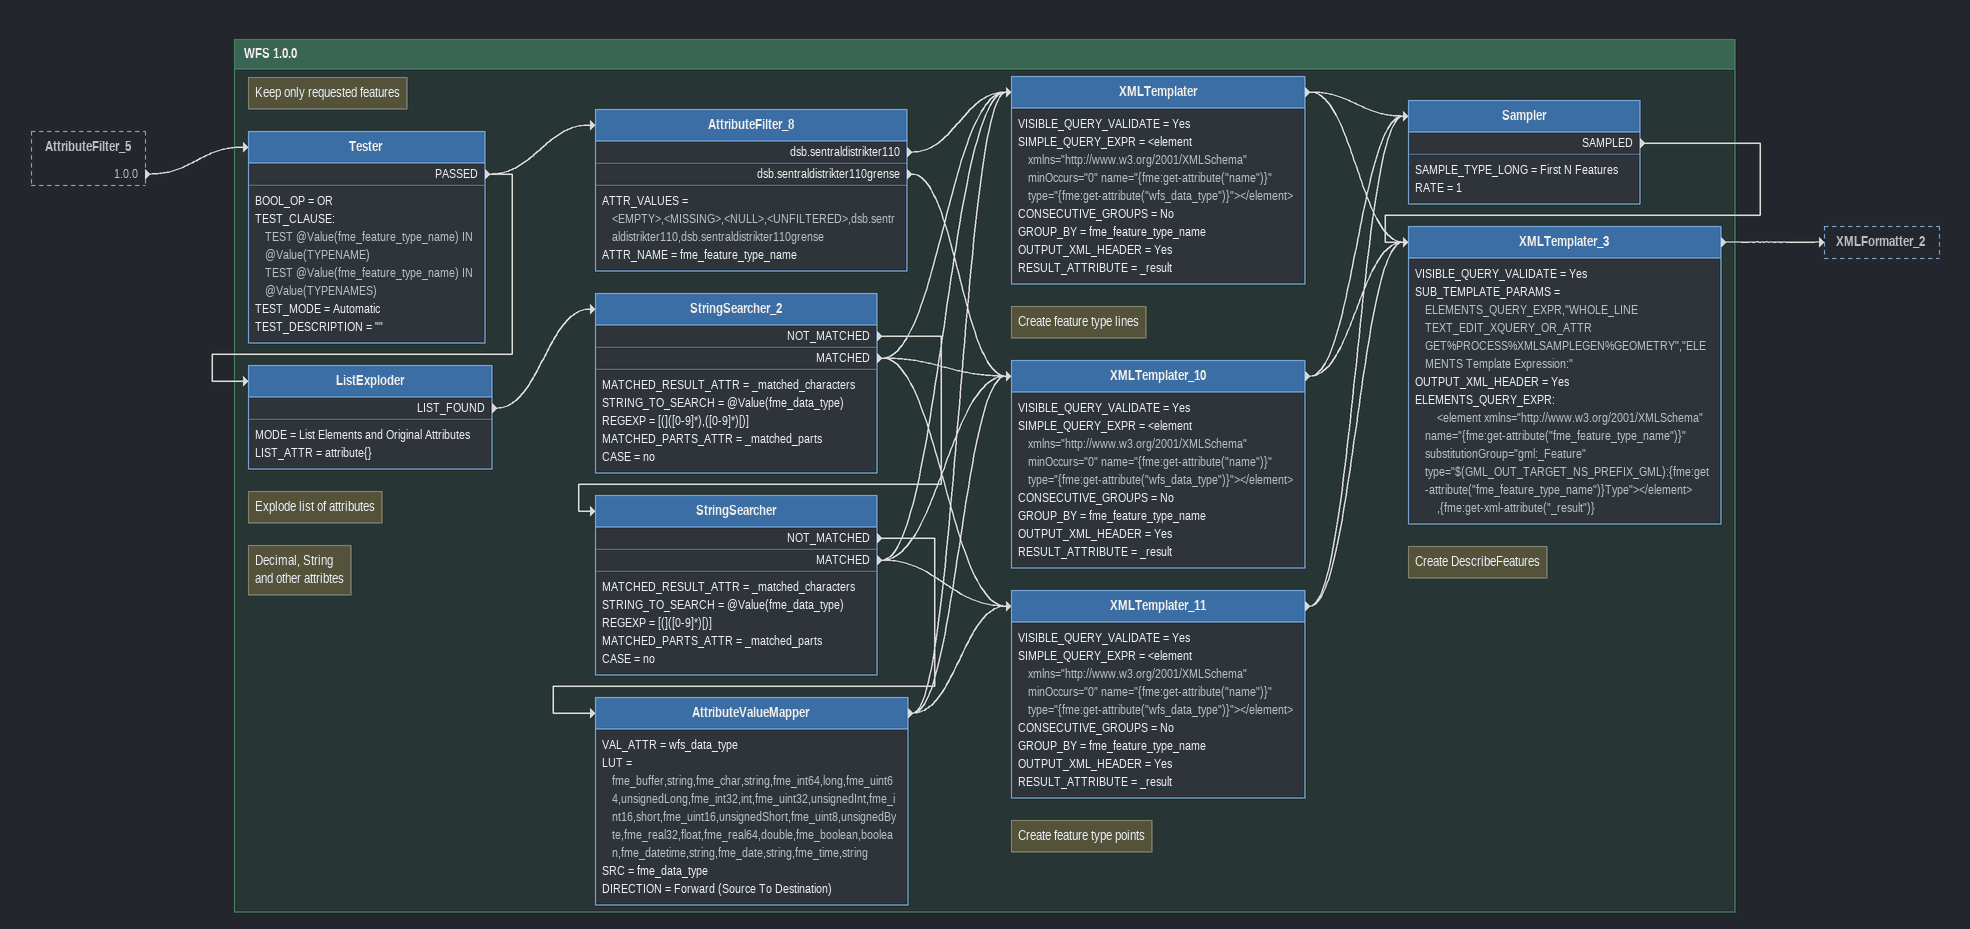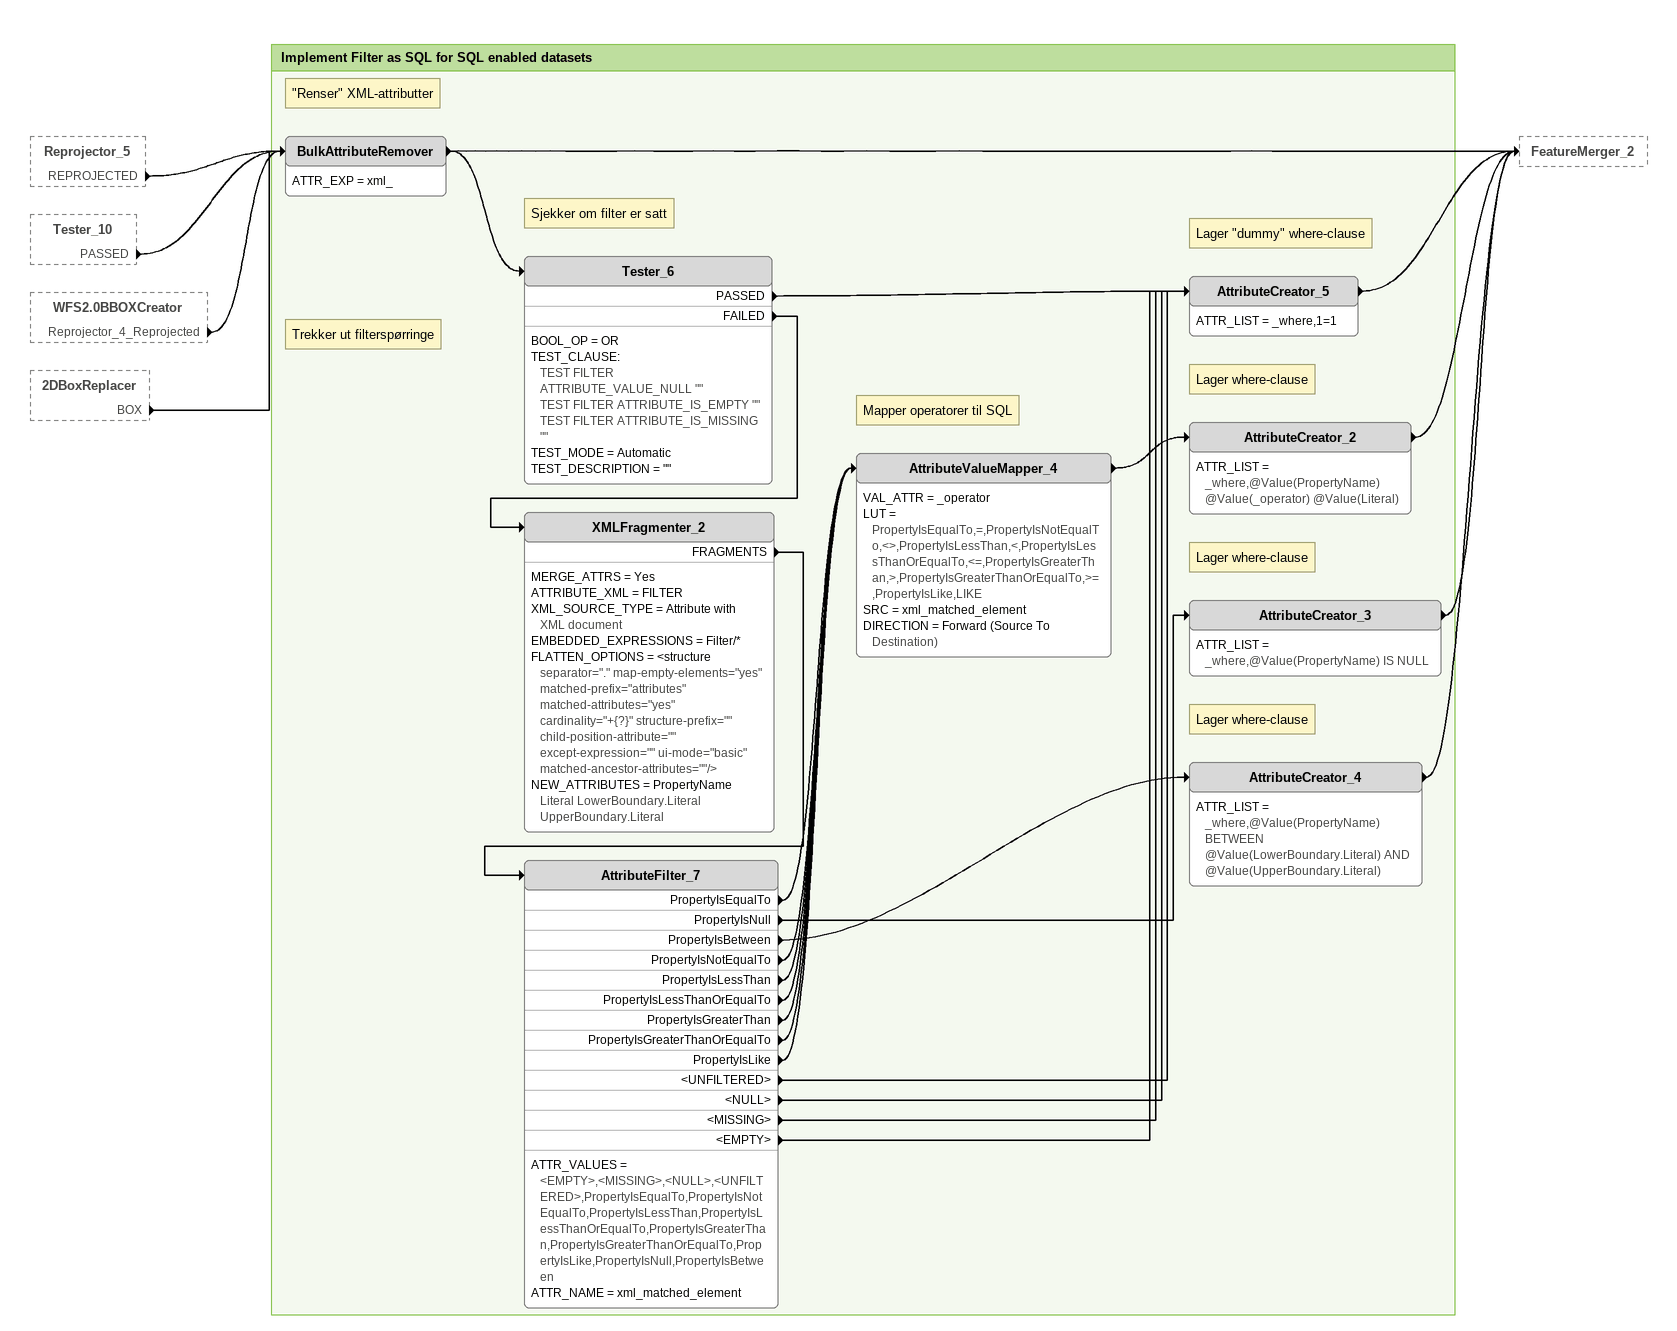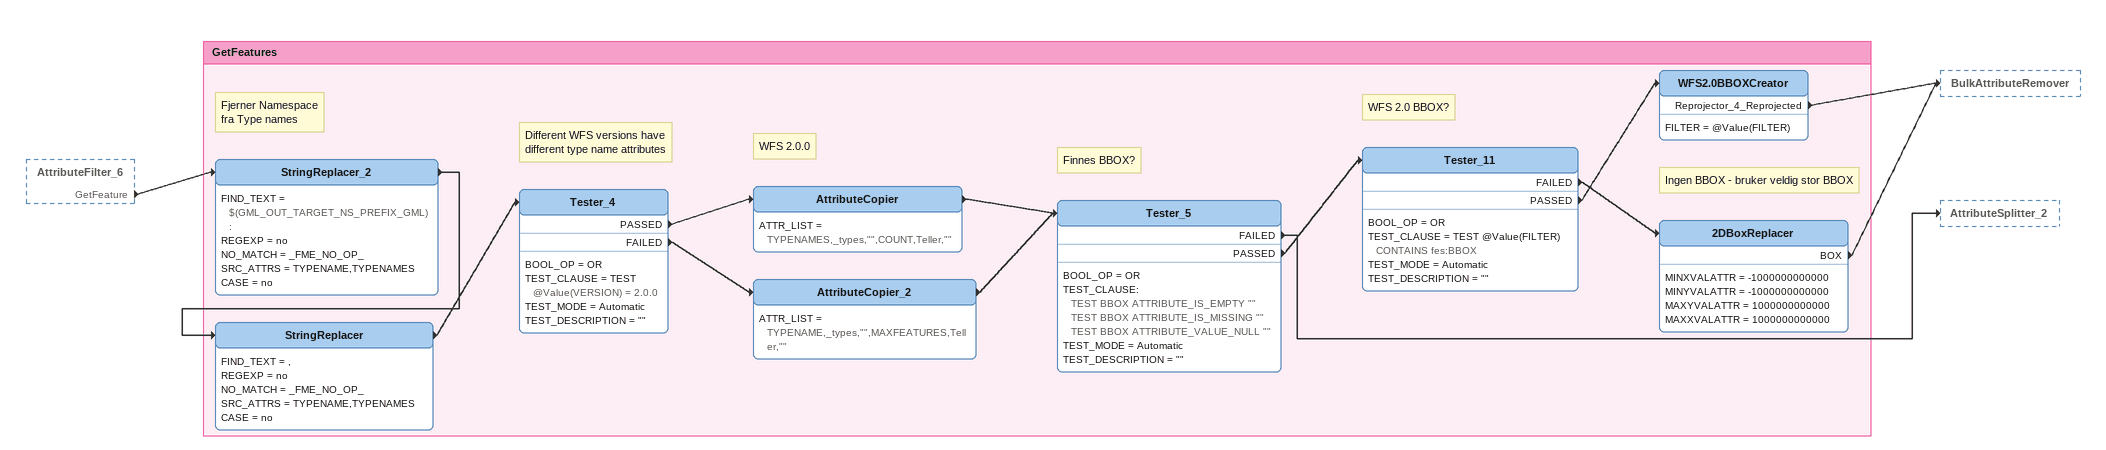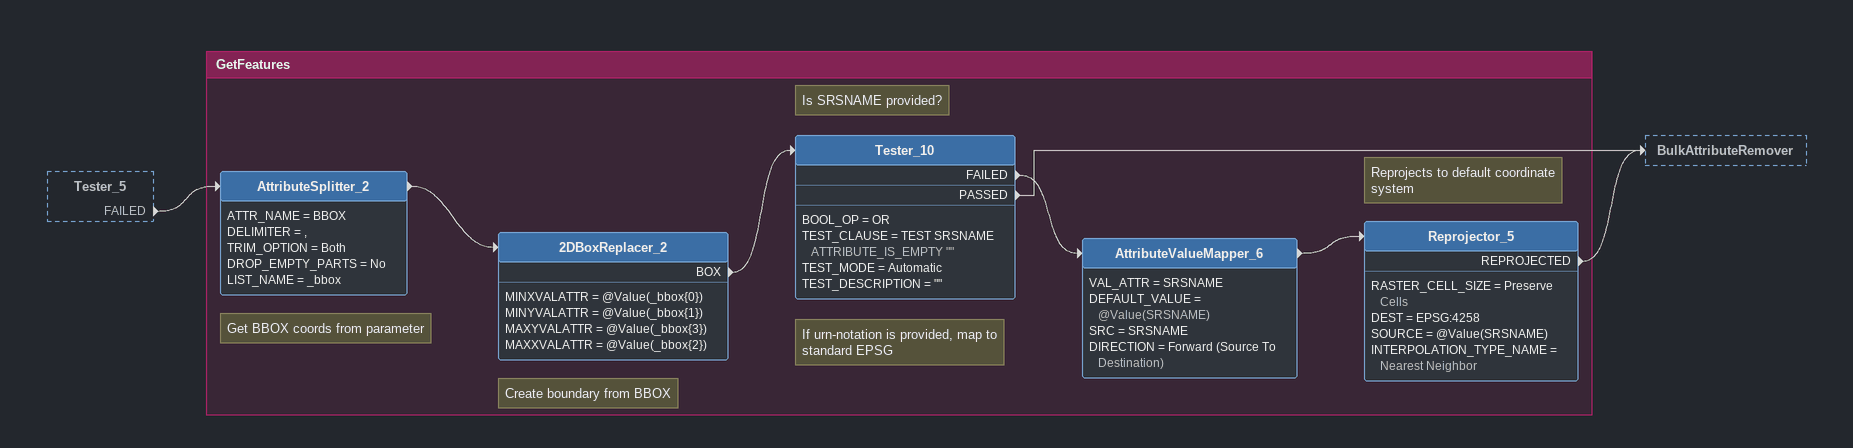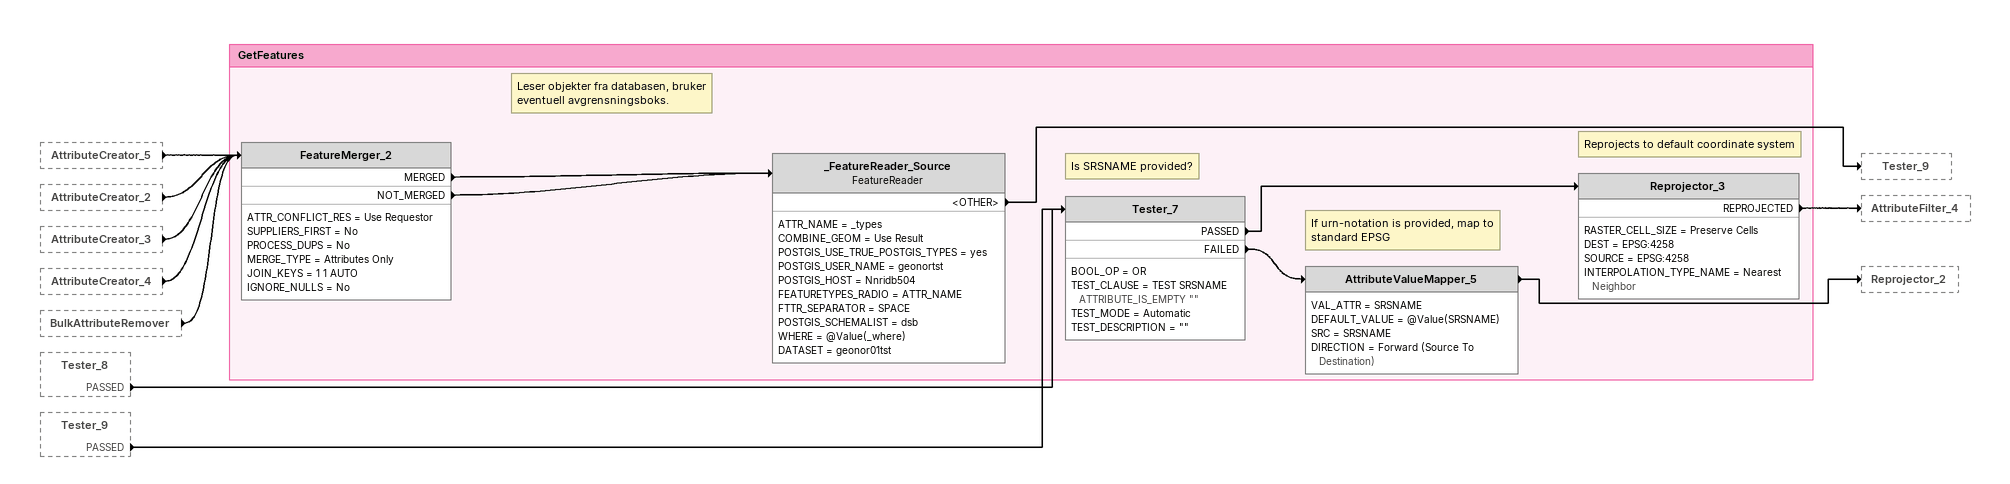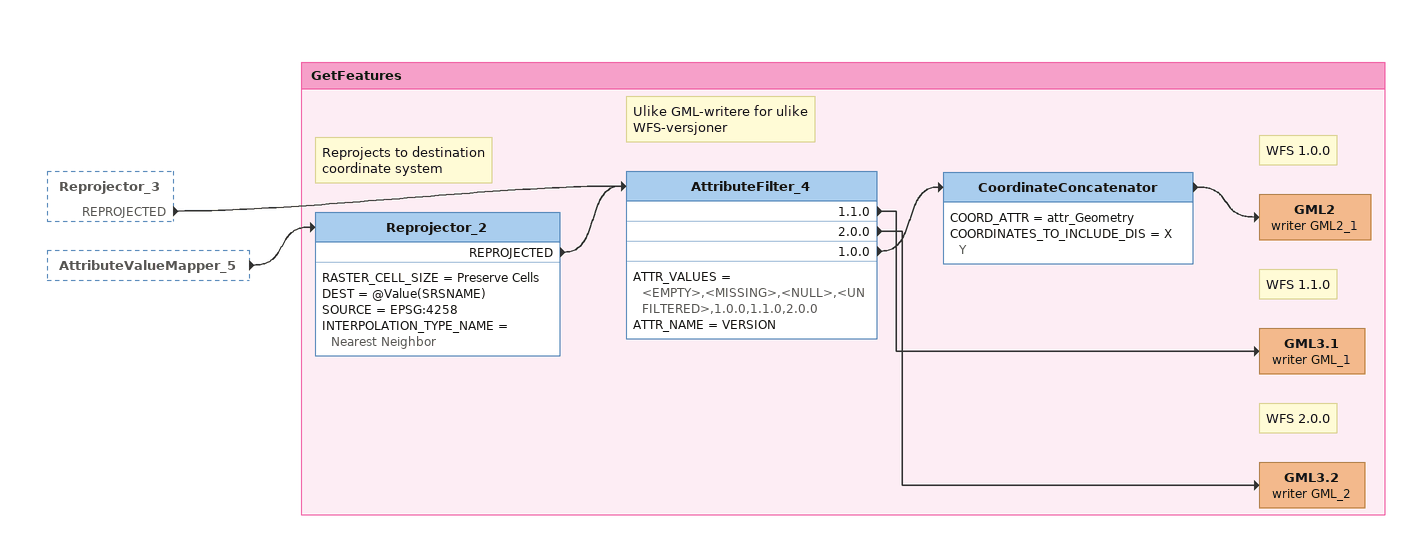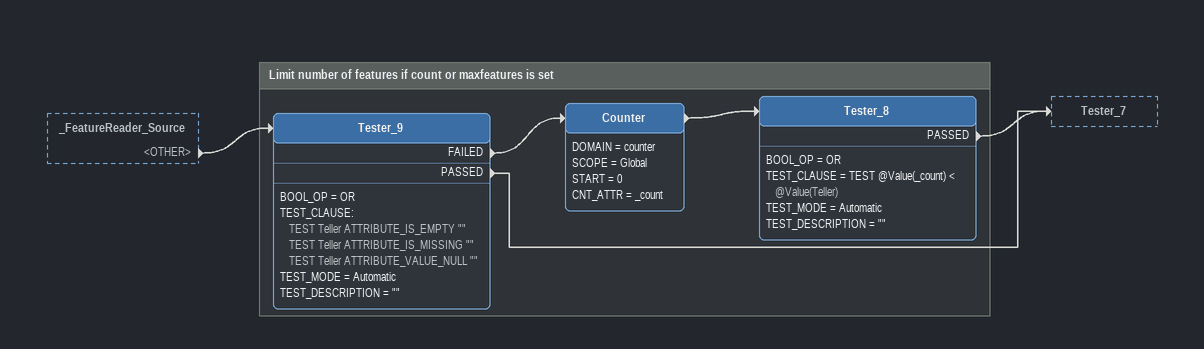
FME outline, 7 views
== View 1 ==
AttributeFilter_5 [outside]
    1.0.0 -> Tester

Bookmark: WFS 1.0.0
Note: Keep only requested features
Tester
    BOOL_OP = OR
    TEST_CLAUSE:
      TEST @Value(fme_feature_type_name) IN @Value(TYPENAME)
      TEST @Value(fme_feature_type_name) IN @Value(TYPENAMES)
    TEST_MODE = Automatic
    TEST_DESCRIPTION = ""
    PASSED -> ListExploder
    PASSED -> AttributeFilter_8
AttributeFilter_8
    ATTR_VALUES = <EMPTY>,<MISSING>,<NULL>,<UNFILTERED>,dsb.sentraldistrikter110,dsb.sentraldistrikter110grense
    ATTR_NAME = fme_feature_type_name
    dsb.sentraldistrikter110 -> XMLTemplater
    dsb.sentraldistrikter110grense -> XMLTemplater_10
Note: Explode list of attributes
ListExploder
    MODE = List Elements and Original Attributes
    LIST_ATTR = attribute{}
    LIST_FOUND -> StringSearcher_2
Note: Decimal, String / and other attribtes
StringSearcher_2
    MATCHED_RESULT_ATTR = _matched_characters
    STRING_TO_SEARCH = @Value(fme_data_type)
    REGEXP = [(]([0-9]*),([0-9]*)[)]
    MATCHED_PARTS_ATTR = _matched_parts
    CASE = no
    NOT_MATCHED -> StringSearcher
    MATCHED -> XMLTemplater
    MATCHED -> XMLTemplater_10
    MATCHED -> XMLTemplater_11
StringSearcher
    MATCHED_RESULT_ATTR = _matched_characters
    STRING_TO_SEARCH = @Value(fme_data_type)
    REGEXP = [(]([0-9]*)[)]
    MATCHED_PARTS_ATTR = _matched_parts
    CASE = no
    NOT_MATCHED -> AttributeValueMapper
    MATCHED -> XMLTemplater
    MATCHED -> XMLTemplater_10
    MATCHED -> XMLTemplater_11
AttributeValueMapper
    VAL_ATTR = wfs_data_type
    LUT = fme_buffer,string,fme_char,string,fme_int64,long,fme_uint64,unsignedLong,fme_int32,int,fme_uint32,unsignedInt,fme_int16,short,fme_uint16,unsignedShort,fme_uint8,unsignedByte,fme_real32,float,fme_real64,double,fme_boolean,boolean,fme_datetime,string,fme_date,string,fme_time,string
    SRC = fme_data_type
    DIRECTION = Forward (Source To Destination)
    -> XMLTemplater_11
    -> XMLTemplater_10
    -> XMLTemplater
XMLTemplater
    VISIBLE_QUERY_VALIDATE = Yes
    SIMPLE_QUERY_EXPR = <element xmlns="http://www.w3.org/2001/XMLSchema" minOccurs="0" name="{fme:get-attribute("name")}" type="{fme:get-attribute("wfs_data_type")}"></element>
    CONSECUTIVE_GROUPS = No
    GROUP_BY = fme_feature_type_name
    OUTPUT_XML_HEADER = Yes
    RESULT_ATTRIBUTE = _result
    -> Sampler
    -> XMLTemplater_3
Note: Create feature type lines
XMLTemplater_10
    VISIBLE_QUERY_VALIDATE = Yes
    SIMPLE_QUERY_EXPR = <element xmlns="http://www.w3.org/2001/XMLSchema" minOccurs="0" name="{fme:get-attribute("name")}" type="{fme:get-attribute("wfs_data_type")}"></element>
    CONSECUTIVE_GROUPS = No
    GROUP_BY = fme_feature_type_name
    OUTPUT_XML_HEADER = Yes
    RESULT_ATTRIBUTE = _result
    -> Sampler
    -> XMLTemplater_3
Note: Create feature type points
XMLTemplater_11
    VISIBLE_QUERY_VALIDATE = Yes
    SIMPLE_QUERY_EXPR = <element xmlns="http://www.w3.org/2001/XMLSchema" minOccurs="0" name="{fme:get-attribute("name")}" type="{fme:get-attribute("wfs_data_type")}"></element>
    CONSECUTIVE_GROUPS = No
    GROUP_BY = fme_feature_type_name
    OUTPUT_XML_HEADER = Yes
    RESULT_ATTRIBUTE = _result
    -> Sampler
    -> XMLTemplater_3
Sampler
    SAMPLE_TYPE_LONG = First N Features
    RATE = 1
    SAMPLED -> XMLTemplater_3
Note: Create DescribeFeatures
XMLTemplater_3
    VISIBLE_QUERY_VALIDATE = Yes
    SUB_TEMPLATE_PARAMS = ELEMENTS_QUERY_EXPR,"WHOLE_LINE TEXT_EDIT_XQUERY_OR_ATTR GET%PROCESS%XMLSAMPLEGEN%GEOMETRY","ELEMENTS Template Expression:"
    OUTPUT_XML_HEADER = Yes
    ELEMENTS_QUERY_EXPR:
      	<element xmlns="http://www.w3.org/2001/XMLSchema" name="{fme:get-attribute("fme_feature_type_name")}" substitutionGroup="gml:_Feature" type="$(GML_OUT_TARGET_NS_PREFIX_GML):{fme:get-attribute("fme_feature_type_name")}Type"></element>
          ,{fme:get-xml-attribute("_result")}
    -> XMLFormatter_2

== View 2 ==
Reprojector_5 [outside]
    REPROJECTED -> BulkAttributeRemover
Tester_10 [outside]
    PASSED -> BulkAttributeRemover
WFS2.0BBOXCreator [outside]
    Reprojector_4_Reprojected -> BulkAttributeRemover
2DBoxReplacer [outside]
    BOX -> BulkAttributeRemover

Bookmark: Implement Filter as SQL for SQL enabled datasets
Note: "Renser" XML-attributter
BulkAttributeRemover
    ATTR_EXP = xml_
    -> Tester_6
    -> FeatureMerger_2
Note: Sjekker om filter er satt
Tester_6
    BOOL_OP = OR
    TEST_CLAUSE:
      TEST FILTER ATTRIBUTE_VALUE_NULL ""
      TEST FILTER ATTRIBUTE_IS_EMPTY ""
      TEST FILTER ATTRIBUTE_IS_MISSING ""
    TEST_MODE = Automatic
    TEST_DESCRIPTION = ""
    PASSED -> AttributeCreator_5
    FAILED -> XMLFragmenter_2
Note: Trekker ut filterspørringe
XMLFragmenter_2
    MERGE_ATTRS = Yes
    ATTRIBUTE_XML = FILTER
    XML_SOURCE_TYPE = Attribute with XML document
    EMBEDDED_EXPRESSIONS = Filter/*
    FLATTEN_OPTIONS = <structure separator="." map-empty-elements="yes" matched-prefix="attributes" matched-attributes="yes" cardinality="+{?}" structure-prefix="" child-position-attribute="" except-expression="" ui-mode="basic" matched-ancestor-attributes=""/>
    NEW_ATTRIBUTES = PropertyName Literal LowerBoundary.Literal UpperBoundary.Literal
    FRAGMENTS -> AttributeFilter_7
AttributeFilter_7
    ATTR_VALUES = <EMPTY>,<MISSING>,<NULL>,<UNFILTERED>,PropertyIsEqualTo,PropertyIsNotEqualTo,PropertyIsLessThan,PropertyIsLessThanOrEqualTo,PropertyIsGreaterThan,PropertyIsGreaterThanOrEqualTo,PropertyIsLike,PropertyIsNull,PropertyIsBetween
    ATTR_NAME = xml_matched_element
    PropertyIsEqualTo -> AttributeValueMapper_4
    PropertyIsNull -> AttributeCreator_3
    PropertyIsBetween -> AttributeCreator_4
    PropertyIsNotEqualTo -> AttributeValueMapper_4
    PropertyIsLessThan -> AttributeValueMapper_4
    PropertyIsLessThanOrEqualTo -> AttributeValueMapper_4
    PropertyIsGreaterThan -> AttributeValueMapper_4
    PropertyIsGreaterThanOrEqualTo -> AttributeValueMapper_4
    PropertyIsLike -> AttributeValueMapper_4
    <UNFILTERED> -> AttributeCreator_5
    <NULL> -> AttributeCreator_5
    <MISSING> -> AttributeCreator_5
    <EMPTY> -> AttributeCreator_5
Note: Lager "dummy" where-clause
AttributeCreator_5
    ATTR_LIST = _where,1=1
    -> FeatureMerger_2
Note: Mapper operatorer til SQL
AttributeValueMapper_4
    VAL_ATTR = _operator
    LUT = PropertyIsEqualTo,=,PropertyIsNotEqualTo,<>,PropertyIsLessThan,<,PropertyIsLessThanOrEqualTo,<=,PropertyIsGreaterThan,>,PropertyIsGreaterThanOrEqualTo,>=,PropertyIsLike,LIKE
    SRC = xml_matched_element
    DIRECTION = Forward (Source To Destination)
    -> AttributeCreator_2
Note: Lager where-clause
AttributeCreator_2
    ATTR_LIST = _where,@Value(PropertyName) @Value(_operator) @Value(Literal)
    -> FeatureMerger_2
Note: Lager where-clause
AttributeCreator_3
    ATTR_LIST = _where,@Value(PropertyName) IS NULL
    -> FeatureMerger_2
Note: Lager where-clause
AttributeCreator_4
    ATTR_LIST = _where,@Value(PropertyName) BETWEEN @Value(LowerBoundary.Literal) AND @Value(UpperBoundary.Literal)
    -> FeatureMerger_2

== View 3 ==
AttributeFilter_6 [outside]
    GetFeature -> StringReplacer_2

Bookmark: GetFeatures
Note: Fjerner Namespace / fra Type names
StringReplacer_2
    FIND_TEXT = $(GML_OUT_TARGET_NS_PREFIX_GML):
    REGEXP = no
    NO_MATCH = _FME_NO_OP_
    SRC_ATTRS = TYPENAME,TYPENAMES
    CASE = no
    -> StringReplacer
StringReplacer
    FIND_TEXT = ,
    REGEXP = no
    NO_MATCH = _FME_NO_OP_
    SRC_ATTRS = TYPENAME,TYPENAMES
    CASE = no
    -> Tester_4
Note: Different WFS versions have / different type name attributes
Tester_4
    BOOL_OP = OR
    TEST_CLAUSE = TEST @Value(VERSION) = 2.0.0
    TEST_MODE = Automatic
    TEST_DESCRIPTION = ""
    PASSED -> AttributeCopier
    FAILED -> AttributeCopier_2
Note: WFS 2.0.0
AttributeCopier
    ATTR_LIST = TYPENAMES,_types,"",COUNT,Teller,""
    -> Tester_5
AttributeCopier_2
    ATTR_LIST = TYPENAME,_types,"",MAXFEATURES,Teller,""
    -> Tester_5
Note: Finnes BBOX?
Tester_5
    BOOL_OP = OR
    TEST_CLAUSE:
      TEST BBOX ATTRIBUTE_IS_EMPTY ""
      TEST BBOX ATTRIBUTE_IS_MISSING ""
      TEST BBOX ATTRIBUTE_VALUE_NULL ""
    TEST_MODE = Automatic
    TEST_DESCRIPTION = ""
    FAILED -> AttributeSplitter_2
    PASSED -> Tester_11
Note: WFS 2.0 BBOX?
Tester_11
    BOOL_OP = OR
    TEST_CLAUSE = TEST @Value(FILTER) CONTAINS fes:BBOX
    TEST_MODE = Automatic
    TEST_DESCRIPTION = ""
    FAILED -> 2DBoxReplacer
    PASSED -> WFS2.0BBOXCreator
WFS2.0BBOXCreator
    FILTER = @Value(FILTER)
    Reprojector_4_Reprojected -> BulkAttributeRemover
Note: Ingen BBOX - bruker veldig stor BBOX
2DBoxReplacer
    MINXVALATTR = -1000000000000
    MINYVALATTR = -1000000000000
    MAXYVALATTR = 1000000000000
    MAXXVALATTR = 1000000000000
    BOX -> BulkAttributeRemover

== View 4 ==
Tester_5 [outside]
    FAILED -> AttributeSplitter_2

Bookmark: GetFeatures
Note: Get BBOX coords from parameter
AttributeSplitter_2
    ATTR_NAME = BBOX
    DELIMITER = ,
    TRIM_OPTION = Both
    DROP_EMPTY_PARTS = No
    LIST_NAME = _bbox
    -> 2DBoxReplacer_2
Note: Create boundary from BBOX
2DBoxReplacer_2
    MINXVALATTR = @Value(_bbox{0})
    MINYVALATTR = @Value(_bbox{1})
    MAXYVALATTR = @Value(_bbox{3})
    MAXXVALATTR = @Value(_bbox{2})
    BOX -> Tester_10
Note: Is SRSNAME provided?
Tester_10
    BOOL_OP = OR
    TEST_CLAUSE = TEST SRSNAME ATTRIBUTE_IS_EMPTY ""
    TEST_MODE = Automatic
    TEST_DESCRIPTION = ""
    FAILED -> AttributeValueMapper_6
    PASSED -> BulkAttributeRemover
Note: If urn-notation is provided, map to standard EPSG
AttributeValueMapper_6
    VAL_ATTR = SRSNAME
    DEFAULT_VALUE = @Value(SRSNAME)
    SRC = SRSNAME
    DIRECTION = Forward (Source To Destination)
    -> Reprojector_5
Note: Reprojects to default coordinate system
Reprojector_5
    RASTER_CELL_SIZE = Preserve Cells
    DEST = EPSG:4258
    SOURCE = @Value(SRSNAME)
    INTERPOLATION_TYPE_NAME = Nearest Neighbor
    REPROJECTED -> BulkAttributeRemover

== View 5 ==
AttributeCreator_5 [outside]
    -> FeatureMerger_2
AttributeCreator_2 [outside]
    -> FeatureMerger_2
AttributeCreator_3 [outside]
    -> FeatureMerger_2
AttributeCreator_4 [outside]
    -> FeatureMerger_2
BulkAttributeRemover [outside]
    -> FeatureMerger_2
Tester_8 [outside]
    PASSED -> Tester_7
Tester_9 [outside]
    PASSED -> Tester_7

Bookmark: GetFeatures
FeatureMerger_2
    ATTR_CONFLICT_RES = Use Requestor
    SUPPLIERS_FIRST = No
    PROCESS_DUPS = No
    MERGE_TYPE = Attributes Only
    JOIN_KEYS = 1 1 AUTO
    IGNORE_NULLS = No
    MERGED -> _FeatureReader_Source
    NOT_MERGED -> _FeatureReader_Source
Note: Leser objekter fra databasen, bruker eventuell avgrensningsboks.
_FeatureReader_Source: FeatureReader
    ATTR_NAME = _types
    COMBINE_GEOM = Use Result
    POSTGIS_USE_TRUE_POSTGIS_TYPES = yes
    POSTGIS_USER_NAME = geonortst
    POSTGIS_HOST = Nnridb504
    FEATURETYPES_RADIO = ATTR_NAME
    FTTR_SEPARATOR = SPACE
    POSTGIS_SCHEMALIST = dsb
    WHERE = @Value(_where)
    DATASET = geonor01tst
    <OTHER> -> Tester_9
Note: Is SRSNAME provided?
Tester_7
    BOOL_OP = OR
    TEST_CLAUSE = TEST SRSNAME ATTRIBUTE_IS_EMPTY ""
    TEST_MODE = Automatic
    TEST_DESCRIPTION = ""
    PASSED -> Reprojector_3
    FAILED -> AttributeValueMapper_5
Note: Reprojects to default coordinate system
Reprojector_3
    RASTER_CELL_SIZE = Preserve Cells
    DEST = EPSG:4258
    SOURCE = EPSG:4258
    INTERPOLATION_TYPE_NAME = Nearest Neighbor
    REPROJECTED -> AttributeFilter_4
Note: If urn-notation is provided, map to standard EPSG
AttributeValueMapper_5
    VAL_ATTR = SRSNAME
    DEFAULT_VALUE = @Value(SRSNAME)
    SRC = SRSNAME
    DIRECTION = Forward (Source To Destination)
    -> Reprojector_2

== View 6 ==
Reprojector_3 [outside]
    REPROJECTED -> AttributeFilter_4
AttributeValueMapper_5 [outside]
    -> Reprojector_2

Bookmark: GetFeatures
Note: Reprojects to destination coordinate system
Reprojector_2
    RASTER_CELL_SIZE = Preserve Cells
    DEST = @Value(SRSNAME)
    SOURCE = EPSG:4258
    INTERPOLATION_TYPE_NAME = Nearest Neighbor
    REPROJECTED -> AttributeFilter_4
Note: Ulike GML-writere for ulike WFS-versjoner
AttributeFilter_4
    ATTR_VALUES = <EMPTY>,<MISSING>,<NULL>,<UNFILTERED>,1.0.0,1.1.0,2.0.0
    ATTR_NAME = VERSION
    1.1.0 -> GML3.1 (writer GML_1)
    2.0.0 -> GML3.2 (writer GML_2)
    1.0.0 -> CoordinateConcatenator
CoordinateConcatenator
    COORD_ATTR = attr_Geometry
    COORDINATES_TO_INCLUDE_DIS = X Y
    -> GML2 (writer GML2_1)
Note: WFS 1.0.0
GML2 (writer GML2_1)
Note: WFS 1.1.0
GML3.1 (writer GML_1)
Note: WFS 2.0.0
GML3.2 (writer GML_2)

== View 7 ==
_FeatureReader_Source [outside]
    <OTHER> -> Tester_9

Bookmark: Limit number of features if count or maxfeatures is set
Tester_9
    BOOL_OP = OR
    TEST_CLAUSE:
      TEST Teller ATTRIBUTE_IS_EMPTY ""
      TEST Teller ATTRIBUTE_IS_MISSING ""
      TEST Teller ATTRIBUTE_VALUE_NULL ""
    TEST_MODE = Automatic
    TEST_DESCRIPTION = ""
    FAILED -> Counter
    PASSED -> Tester_7
Counter
    DOMAIN = counter
    SCOPE = Global
    START = 0
    CNT_ATTR = _count
    -> Tester_8
Tester_8
    BOOL_OP = OR
    TEST_CLAUSE = TEST @Value(_count) < @Value(Teller)
    TEST_MODE = Automatic
    TEST_DESCRIPTION = ""
    PASSED -> Tester_7
